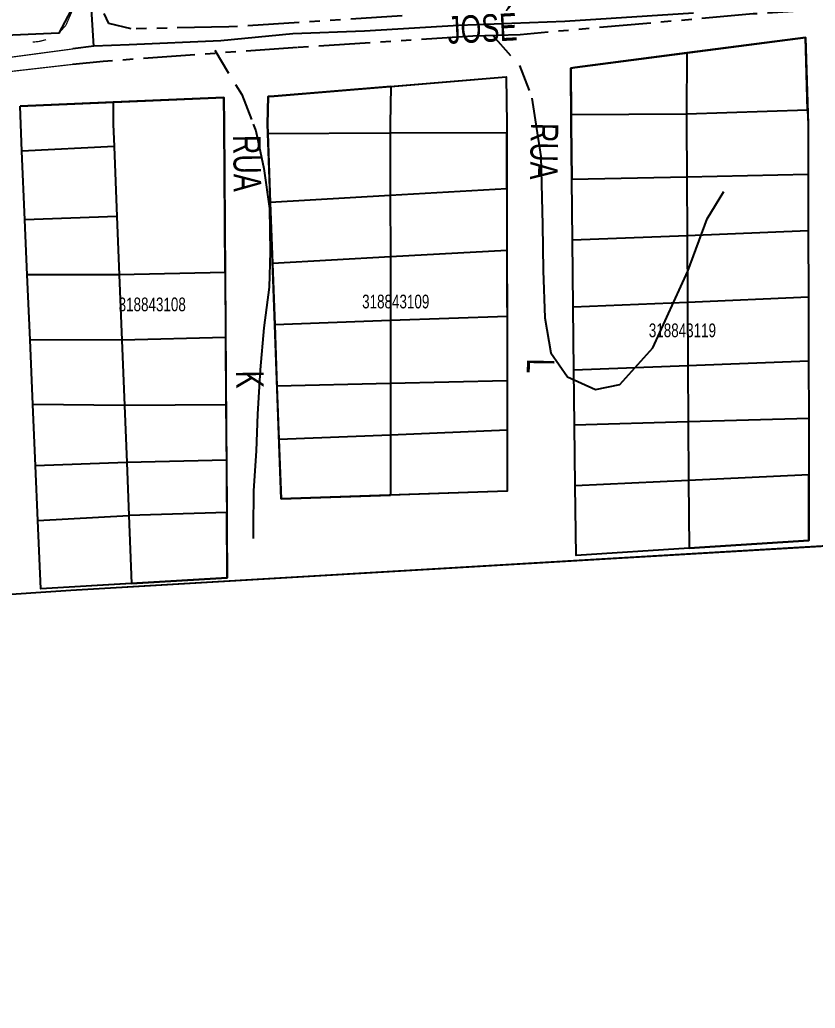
# Model space of a CAD drawing. Extents: x 204834 to 208707, y 4853033 to 4855981.
# Drawn here: x 205788.6 to 205904.5, y 4854742.3 to 4854886.4 of the extents above; entities that cross this region are included whole.
import ezdxf
from ezdxf.enums import TextEntityAlignment as Align

# ---------------------------------------------------------------- set-up
doc = ezdxf.new("R2010")
doc.units = 0
doc.header["$LTSCALE"] = 1.5
doc.header["$MEASUREMENT"] = 0
for name, pattern in [('PHANTOMX2', [5, 2.5, -0.5, 0.5, -0.5, 0.5, -0.5]), ('TRACO_15', [3, 2, -1]), ('TRACO_25', [8, 3, -1, 1, -1, 1, -1])]:
    doc.linetypes.add(name, pattern=pattern)
for name, color, linetype in [('CD-MALHA-LOTES', 40, 'CONTINUOUS'), ('CD_TXT_QUADRA', 7, 'CONTINUOUS'), ('RU-QUADRAS', 6, 'CONTINUOUS'), ('SV-CAMINHO-TRILHA', 20, 'CONTINUOUS'), ('SV-EIXO-RUA-N-PAV', 6, 'CONTINUOUS'), ('SV-RUA-NAO-PAV-S-GUIA-C-GUIA', 7, 'PHANTOMX2'), ('SV-TXT-RUA-N-PAV-S-GUIA-C-GUIA', 7, 'CONTINUOUS'), ('SV-TXT-RUA-PAV-S-GUIA-C-GUIA', 7, 'CONTINUOUS')]:
    doc.layers.add(name, color=color, linetype=linetype)
doc.styles.add('ARIAL', font='ARIAL.TTF')

msp = doc.modelspace()

# ---------------------------------------------------------------- linework, layer by layer
at = {"layer": 'CD-MALHA-LOTES', "linetype": 'Continuous'}
msp.add_line((205796.08, 4854803.23), (205978, 4854813.95), dxfattribs=at)
at = {"layer": 'CD-MALHA-LOTES', "linetype": 'Continuous', "flags": 128}
for points in [[(205796.09, 4854887.73), (205794.32, 4854884.41)], [(205794.32, 4854884.41), (205787.61, 4854884.11)], [(205788.95, 4854867.2), (205788.67, 4854873.77)], [(205789.38, 4854857.19), (205788.95, 4854867.2)], [(205789.73, 4854849.21), (205789.38, 4854857.19)], [(205790.14, 4854839.71), (205789.73, 4854849.21)], [(205790.55, 4854830.27), (205790.14, 4854839.71)], [(205790.93, 4854821.35), (205790.55, 4854830.27)], [(205791.27, 4854813.37), (205790.93, 4854821.35)], [(205791.69, 4854803.44), (205791.27, 4854813.37)], [(205386.4, 4854699.58), (205386.47, 4854696.6), (205391.55, 4854697.28), (205391.22, 4854776.14), (205796.08, 4854803.23)]]:
    msp.add_lwpolyline(points, dxfattribs=at)
at = {"layer": 'CD-MALHA-LOTES'}
for points in [[(205903.4, 4854873.17), (205903.07, 4854883.76), (205885.81, 4854881.52)], [(205885.81, 4854881.52), (205869.5, 4854879.41), (205868.89, 4854879.32), (205868.94, 4854872.49)], [(205885.81, 4854881.52), (205885.75, 4854872.58)], [(205842.67, 4854876.63), (205859.51, 4854878.03), (205859.56, 4854871.17), (205859.56, 4854869.93)], [(205842.67, 4854876.63), (205825.71, 4854875.21), (205824.83, 4854875.19), (205824.7, 4854871.17), (205824.75, 4854869.81)], [(205842.67, 4854876.63), (205842.61, 4854871.17), (205842.61, 4854869.87)], [(205802.24, 4854874.34), (205788.67, 4854873.77)], [(205818.54, 4854849.52), (205818.39, 4854871.17), (205818.37, 4854875.03), (205802.24, 4854874.34)], [(205802.24, 4854874.34), (205802.25, 4854871.17), (205802.38, 4854867.91)], [(205885.75, 4854872.58), (205868.94, 4854872.49)], [(205885.75, 4854872.58), (205885.74, 4854871.17), (205885.79, 4854863.43)], [(205903.4, 4854873.17), (205885.75, 4854872.58)], [(205903.4, 4854873.17), (205903.46, 4854871.17), (205903.47, 4854863.81)], [(205868.94, 4854872.49), (205868.95, 4854871.17), (205869.04, 4854863.07)], [(205824.75, 4854869.81), (205842.61, 4854869.87)], [(205824.75, 4854869.81), (205825.12, 4854859.74)], [(205842.61, 4854869.87), (205859.56, 4854869.93)], [(205842.61, 4854869.87), (205842.61, 4854860.73)], [(205859.58, 4854861.7), (205859.56, 4854869.93)], [(205802.38, 4854867.91), (205802.78, 4854857.71)], [(205885.79, 4854863.43), (205869.04, 4854863.07)], [(205869.15, 4854854.24), (205869.04, 4854863.07)], [(205903.47, 4854863.81), (205885.79, 4854863.43)], [(205885.79, 4854863.43), (205885.84, 4854854.89)], [(205903.47, 4854863.81), (205903.49, 4854855.58)], [(205859.58, 4854861.7), (205842.61, 4854860.73)], [(205859.58, 4854861.7), (205859.59, 4854852.72)], [(205842.61, 4854860.73), (205825.12, 4854859.74)], [(205825.12, 4854859.74), (205825.44, 4854850.86)], [(205842.61, 4854860.73), (205842.62, 4854851.8)], [(205802.78, 4854857.71), (205789.38, 4854857.19)], [(205802.78, 4854857.71), (205803.13, 4854849.17)], [(205903.49, 4854855.58), (205885.84, 4854854.89)], [(205903.49, 4854855.58), (205903.51, 4854845.94)], [(205885.84, 4854854.89), (205869.15, 4854854.24)], [(205869.26, 4854844.46), (205869.15, 4854854.24)], [(205885.84, 4854854.89), (205885.9, 4854845.18)], [(205859.59, 4854852.72), (205842.62, 4854851.8)], [(205859.59, 4854852.72), (205859.61, 4854843.14)], [(205842.62, 4854851.8), (205825.44, 4854850.86)], [(205842.62, 4854851.8), (205842.62, 4854842.52)], [(205818.54, 4854849.52), (205803.13, 4854849.17)], [(205818.54, 4854849.52), (205818.61, 4854840.08)], [(205825.44, 4854850.86), (205825.77, 4854841.9)], [(205803.13, 4854849.17), (205789.73, 4854849.21)], [(205803.13, 4854849.17), (205803.51, 4854839.67)], [(205885.9, 4854845.18), (205869.26, 4854844.46)], [(205903.51, 4854845.94), (205885.9, 4854845.18)], [(205885.9, 4854845.18), (205885.96, 4854835.95)], [(205903.51, 4854845.94), (205903.53, 4854836.62)], [(205869.36, 4854835.32), (205869.26, 4854844.46)], [(205842.62, 4854842.52), (205825.77, 4854841.9)], [(205859.61, 4854843.14), (205842.62, 4854842.52)], [(205842.62, 4854842.52), (205842.63, 4854833.34)], [(205859.61, 4854843.14), (205859.62, 4854833.72)], [(205825.77, 4854841.9), (205826.1, 4854832.97)], [(205803.51, 4854839.67), (205790.14, 4854839.71)], [(205818.61, 4854840.08), (205803.51, 4854839.67)], [(205803.51, 4854839.67), (205803.89, 4854830.14)], [(205818.61, 4854840.08), (205818.67, 4854830.23)], [(205903.53, 4854836.62), (205885.96, 4854835.95)], [(205903.53, 4854836.62), (205903.55, 4854828.24)], [(205885.96, 4854835.95), (205869.36, 4854835.32)], [(205869.45, 4854827.29), (205869.36, 4854835.32)], [(205885.96, 4854835.95), (205886.01, 4854827.76)], [(205859.62, 4854833.72), (205842.63, 4854833.34)], [(205859.62, 4854833.72), (205859.63, 4854826.54)], [(205842.63, 4854833.34), (205826.1, 4854832.97)], [(205826.1, 4854832.97), (205826.39, 4854825.18)], [(205842.63, 4854833.34), (205842.63, 4854825.84)], [(205803.89, 4854830.14), (205790.55, 4854830.27)], [(205818.67, 4854830.23), (205803.89, 4854830.14)], [(205803.89, 4854830.14), (205804.22, 4854821.85)], [(205818.67, 4854830.23), (205818.73, 4854822.18)], [(205903.55, 4854828.24), (205886.01, 4854827.76)], [(205903.55, 4854828.24), (205903.56, 4854820.06)], [(205859.63, 4854826.54), (205842.63, 4854825.84)], [(205859.63, 4854826.54), (205859.64, 4854817.65), (205842.64, 4854817.08)], [(205886.01, 4854827.76), (205869.45, 4854827.29)], [(205869.55, 4854818.42), (205869.45, 4854827.29)], [(205886.01, 4854827.76), (205886.06, 4854819.22)], [(205842.63, 4854825.84), (205826.39, 4854825.18)], [(205826.39, 4854825.18), (205826.71, 4854816.54), (205842.64, 4854817.08)], [(205842.63, 4854825.84), (205842.64, 4854817.08)], [(205818.73, 4854822.18), (205804.22, 4854821.85)], [(205818.73, 4854822.18), (205818.78, 4854814.57)], [(205804.22, 4854821.85), (205790.93, 4854821.35)], [(205804.22, 4854821.85), (205804.53, 4854814.13)], [(205903.56, 4854820.06), (205886.06, 4854819.22)], [(205886.12, 4854809.35), (205903.58, 4854810.47), (205903.56, 4854820.06)], [(205886.06, 4854819.22), (205869.55, 4854818.42)], [(205886.12, 4854809.35), (205869.67, 4854808.3), (205869.55, 4854818.42)], [(205886.06, 4854819.22), (205886.12, 4854809.35)], [(205791.27, 4854813.37), (205804.53, 4854814.13)], [(205818.78, 4854814.57), (205804.53, 4854814.13)], [(205804.53, 4854814.13), (205804.93, 4854804.23)], [(205804.93, 4854804.23), (205818.85, 4854805.04), (205818.78, 4854814.57)], [(205804.93, 4854804.23), (205791.69, 4854803.44)]]:
    msp.add_lwpolyline(points, dxfattribs=at)
at = {"layer": 'CD-MALHA-LOTES', "linetype": 'Continuous'}
msp.add_lwpolyline([(205802.38, 4854867.91), (205788.95, 4854867.2)], dxfattribs=at)
at = {"layer": 'RU-QUADRAS', "linetype": 'Continuous'}
msp.add_lwpolyline([(205796.09, 4854887.73), (205794.32, 4854884.41), (205787.61, 4854884.11), (205779.62, 4854883.75), (205770.48, 4854883.33), (205762.31, 4854882.96), (205753.43, 4854882.56), (205744.98, 4854882.18), (205734.58, 4854881.71), (205728.67, 4854881.44), (205722.14, 4854881.14), (205715.9, 4854880.86), (205704.45, 4854880.34), (205685.63, 4854879.5)], dxfattribs=at)
for points in [[(205868.89, 4854879.32), (205869.5, 4854879.41), (205903.07, 4854883.76), (205903.46, 4854871.17), (205903.47, 4854863.81), (205903.49, 4854855.58), (205903.51, 4854845.94), (205903.53, 4854836.62), (205903.55, 4854828.24), (205903.56, 4854820.06), (205903.58, 4854810.47), (205886.12, 4854809.35), (205869.67, 4854808.3), (205869.55, 4854818.42), (205869.45, 4854827.29), (205869.36, 4854835.32), (205869.26, 4854844.46), (205869.15, 4854854.24), (205869.04, 4854863.07), (205868.95, 4854871.17), (205868.89, 4854879.32)], [(205824.7, 4854871.17), (205824.83, 4854875.19), (205825.71, 4854875.21), (205859.51, 4854878.03), (205859.56, 4854871.17), (205859.64, 4854817.65), (205826.71, 4854816.54), (205824.7, 4854871.17)], [(205788.67, 4854873.77), (205818.37, 4854875.03), (205818.39, 4854871.17), (205818.85, 4854805.04), (205791.69, 4854803.44), (205791.27, 4854813.37), (205790.93, 4854821.35), (205790.55, 4854830.27), (205790.14, 4854839.71), (205789.73, 4854849.21), (205789.38, 4854857.19), (205788.95, 4854867.2), (205788.67, 4854873.77)]]:
    msp.add_lwpolyline(points, close=True, dxfattribs=at)
msp.add_lwpolyline([(205346.53, 4854246.15), (205280.22, 4854363.61, 0.007344), (205177.7, 4854509.57), (205175.67, 4854533.79), (205408.99, 4854550.53), (205400.61, 4854652.83), (205094.55, 4854628.75), (205081.29, 4854649.58), (205069.84, 4854648.26), (205059.8, 4854662.58), (205322.79, 4854693.02), (205386.4, 4854699.58), (205386.47, 4854696.6), (205391.55, 4854697.28), (205391.22, 4854776.14), (205796.08, 4854803.23), (206032.08, 4854817.08)], format="xyb", dxfattribs=at)
at = {"layer": 'SV-CAMINHO-TRILHA', "linetype": 'TRACO_15', "ltscale": 1.3}
for points in [[(205857.56, 4854884.06), (205861.41, 4854879.68), (205863.24, 4854874.93), (205863.81, 4854871.17)], [(205817.03, 4854881.91), (205820.96, 4854875.46), (205822.65, 4854871.17)]]:
    msp.add_lwpolyline(points, dxfattribs=at)
at = {"layer": 'SV-CAMINHO-TRILHA'}
for points in [[(205822.65, 4854871.17), (205823.04, 4854870.18), (205824.18, 4854864.67), (205824.99, 4854858.88), (205825.13, 4854852.55), (205824.98, 4854847.41), (205824.17, 4854841.45), (205823.63, 4854835.33), (205823.26, 4854828.89), (205823.08, 4854823.54), (205822.69, 4854817.72), (205822.61, 4854812.27), (205822.62, 4854810.77)], [(205863.81, 4854871.17), (205864.52, 4854866.42), (205864.76, 4854856.48), (205864.88, 4854849.82), (205865.12, 4854842.91), (205865.97, 4854837.83), (205868.4, 4854834.31), (205872.51, 4854832.5), (205876.03, 4854833.22), (205880.87, 4854838.55), (205885.96, 4854849.7), (205888.75, 4854857.33), (205891.17, 4854861.33)]]:
    msp.add_lwpolyline(points, dxfattribs=at)
at = {"layer": 'SV-EIXO-RUA-N-PAV'}
for points in [[(205799.43, 4854882.53), (205798.74, 4854893.37), (205798.34, 4854910.11), (205798.14, 4854927.86), (205797.91, 4854943.61)], [(205886.77, 4854887.32), (205868.01, 4854886.11), (205852.59, 4854885.51), (205838.87, 4854884.7), (205828.39, 4854884.3), (205817.9, 4854883.29), (205804.59, 4854882.69), (205799.43, 4854882.53), (205796.37, 4854882.11)]]:
    msp.add_lwpolyline(points, dxfattribs=at)
at = {"layer": 'SV-EIXO-RUA-N-PAV', "const_width": 0.18}
msp.add_lwpolyline([(205796.37, 4854882.11), (205784.47, 4854880.52)], dxfattribs=at)
at = {"layer": 'SV-RUA-NAO-PAV-S-GUIA-C-GUIA', "ltscale": 2}
for points in [[(206025.76, 4854961.03), (206026.27, 4854945.57), (206026.99, 4854930.56), (206027.7, 4854914.69), (206028.11, 4854896.2), (206028.21, 4854891.49), (206027.5, 4854889.75), (206025.45, 4854888.83), (206019.51, 4854888.52), (205985.1, 4854887.44), (205963.73, 4854887.58), (205961.51, 4854891.24), (205952.82, 4854891.77), (205938.04, 4854890.6), (205919.99, 4854888.69), (205895.48, 4854887.21), (205861.53, 4854884.18), (205854.65, 4854883.98), (205829.09, 4854882.32), (205800.79, 4854880.29), (205796.37, 4854879.86)], [(205844.32, 4854886.94), (205819.08, 4854885.32), (205804.86, 4854885.03), (205801.6, 4854885.81), (205800.94, 4854887.27)]]:
    msp.add_lwpolyline(points, dxfattribs=at)
at = {"layer": 'SV-RUA-NAO-PAV-S-GUIA-C-GUIA', "const_width": 0.18}
for points in [[(205795.34, 4854885.52), (205796.3, 4854887.72)], [(205794.92, 4854885.08), (205795.34, 4854885.52)], [(205794.24, 4854884.35), (205794.92, 4854885.08)], [(205794.24, 4854884.35), (205794.24, 4854884.35)], [(205790.51, 4854883.1), (205791.47, 4854883.2)], [(205791.47, 4854883.2), (205792.47, 4854883.46)]]:
    msp.add_lwpolyline(points, dxfattribs=at)
at = {"layer": 'SV-RUA-NAO-PAV-S-GUIA-C-GUIA', "linetype": 'TRACO_25', "const_width": 0.18}
msp.add_lwpolyline([(205796.37, 4854879.86), (205784.14, 4854878.46), (205784.43, 4854871.17)], dxfattribs=at)

# ---------------------------------------------------------------- texts
at = {"layer": 'CD_TXT_QUADRA', "linetype": 'Continuous', "style": 'ARIAL', "width": 0.7}
for s, p in [('318843108', (205807.93, 4854844.88)), ('318843109', (205843.4, 4854845.3)), ('318843119', (205885.16, 4854841.1))]:
    msp.add_text(s, height=2, dxfattribs=at).set_placement(p, align=Align.MIDDLE)
at = {"layer": 'SV-TXT-RUA-N-PAV-S-GUIA-C-GUIA', "style": 'ARIAL', "width": 0.7}
msp.add_text('JOSÉ', height=4, rotation=3, dxfattribs=at).set_placement((205850.99, 4854882.84))
at = {"layer": 'SV-TXT-RUA-PAV-S-GUIA-C-GUIA', "style": 'ARIAL', "width": 0.7}
for s, rotation, p in [('RUA                        L', 269.0441, (205863.09, 4854871.35)), ('RUA                        K', 270.7318, (205819.71, 4854869.55))]:
    msp.add_text(s, height=4, rotation=rotation, dxfattribs=at).set_placement(p)

doc.saveas('drawing.dxf')
